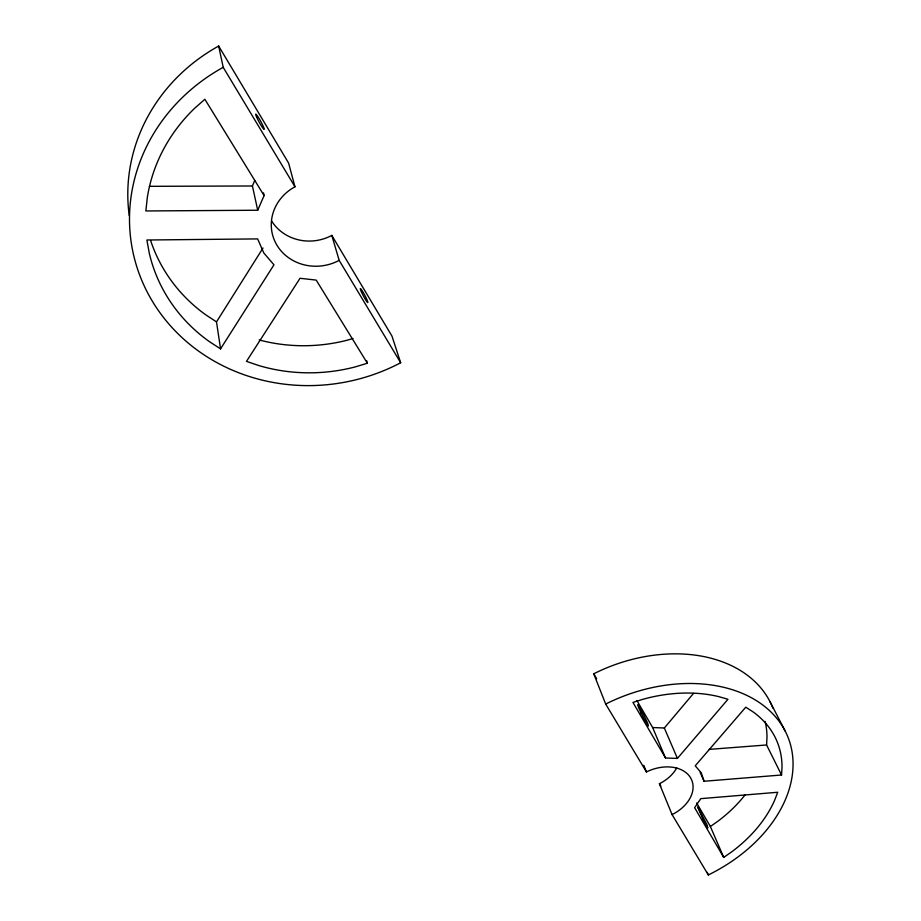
<?xml version="1.0" encoding="UTF-8"?>
<svg xmlns="http://www.w3.org/2000/svg" width="921" height="921" viewBox="0 0 921 921"><rect width="100%" height="100%" fill="white"/><g stroke="black" fill="none" stroke-linecap="round" stroke-linejoin="round"><path stroke-width="1.38" d="M704.07 781.261L701.249 772.788L695.228 765.823L745.757 707.201L752.906 711.772A128.33 90.73 -21.7 0 1 782.021 767.158L781.549 774.998L704.07 781.261L700.144 772.385M781.549 774.998L766.594 744.974L766.997 737.203A125.59 90.212 -21.7 0 0 765.121 721.419M257.707 210.241L264.097 195.597L204.865 99.272L194.538 108.379A169.004 156.535 -11.1 0 0 147.314 197.531L145.863 210.955L257.707 210.241L252.435 185.984L254.726 180.435M220.556 348.863L273.963 264.822L263.832 253.022L257.638 238.907L146.888 240.001L149.248 253.01A169.004 156.535 -11.1 0 0 209.516 341.714L220.556 348.863L216.504 321.878L263.003 248.025M264.097 195.597L263.533 192.88M677.419 758.409L665.561 757.995L632.946 702.424L642.996 699.269A128.33 90.73 -21.7 0 1 718.898 696.656L727.947 699.281L677.419 758.409L664.34 728.004L693.49 693.421M723.733 857.393L694.63 807.705L700.754 798.657L777.715 792.267L774.688 800.142A128.33 90.73 -21.7 0 1 731.516 851.983L723.733 857.393L710.367 826.505L717.977 821.175A125.59 90.212 -21.7 0 0 745.285 794.627M640.268 713.556L642.513 712.428L647.647 723.123L648.246 726.082L643.641 718.219L638.472 707.42L637.942 704.588L642.513 712.428M353.042 338.468L347.827 340.045A164.318 153.554 -10.1 0 1 259.204 339.964M367.375 363.231L355.333 366.88A169.004 156.535 -11.1 0 1 259.031 365.625L246.483 361.377L300.039 278.28L316.202 280.099L367.375 363.231L366.593 360.56M665.503 757.995L652.655 727.544L636.895 700.536M652.655 727.544L664.34 728.004M709.239 749.383L766.594 744.974M149.421 186.33L252.435 185.984M216.504 321.878L205.74 314.821A164.318 153.554 -10.1 0 1 150.641 240.577M223.204 67.325L294.962 186.79A46.027 42.573 -11.3 0 0 276.933 245.205A46.027 42.573 -11.3 0 0 339.17 260.378L400.658 362.747A184.442 170.892 -11 0 1 152.31 301.155A184.442 170.892 -11 0 1 223.204 67.325L218.668 46.05A179.33 167.622 -10.1 0 0 129.251 215.572M605.684 704.058L646.461 771.948A34.975 24.706 -21.7 0 1 690.554 777.761A34.975 24.706 -21.7 0 1 672.077 814.59L708.33 874.95A140.027 99.031 -21.7 0 0 782.954 727.072A140.027 99.031 -21.7 0 0 605.684 704.058L593.734 673.804A137.045 98.455 -21.7 0 1 772.88 708.088M218.668 46.05L288.618 163.121L294.962 186.79M271.534 220.879A44.749 41.767 -10.3 0 0 331.802 235.396L391.989 336.142L400.658 362.747M593.734 673.804L596.67 678.708M676.728 767.93A34.227 24.568 -21.7 0 1 659.413 783.725L660.875 786.177M696.656 802.997L710.367 826.505M769.921 701.526L785.245 731.182M707.247 872.36L708.33 874.95M659.413 783.725L672.077 814.59M643.767 765.282L646.461 771.948M331.802 235.396L339.17 260.378M707.731 827.806L703.621 820.772L697.658 806.911L706.775 824.33L707.731 827.806M256.683 117.186A8.773 0.875 61.2 0 0 264.016 129.401A8.773 0.875 61.2 0 0 259.192 118.659A8.773 0.875 61.2 0 0 256.683 117.186M361.469 292.026A7.967 0.771 61.9 0 0 367.801 302.583A7.967 0.771 61.9 0 0 362.989 292.049A7.967 0.771 61.9 0 0 361.469 292.026"/></g></svg>
